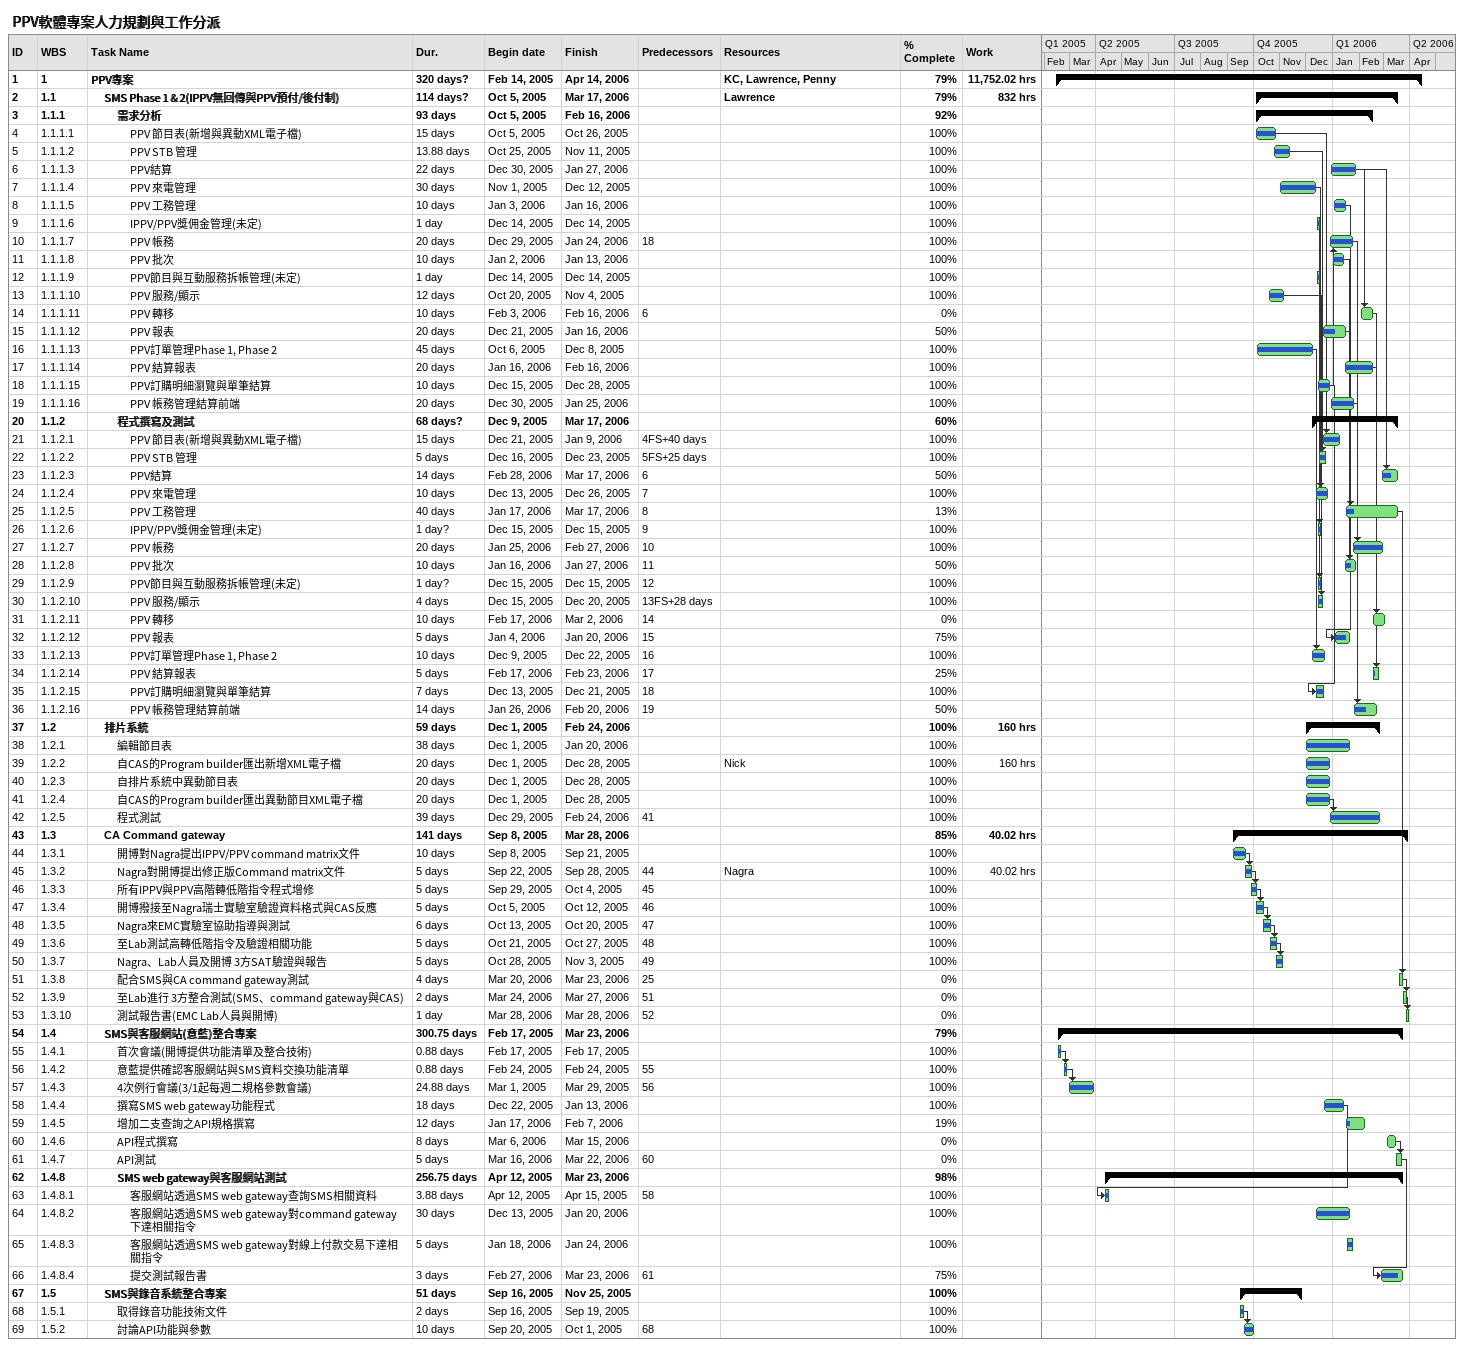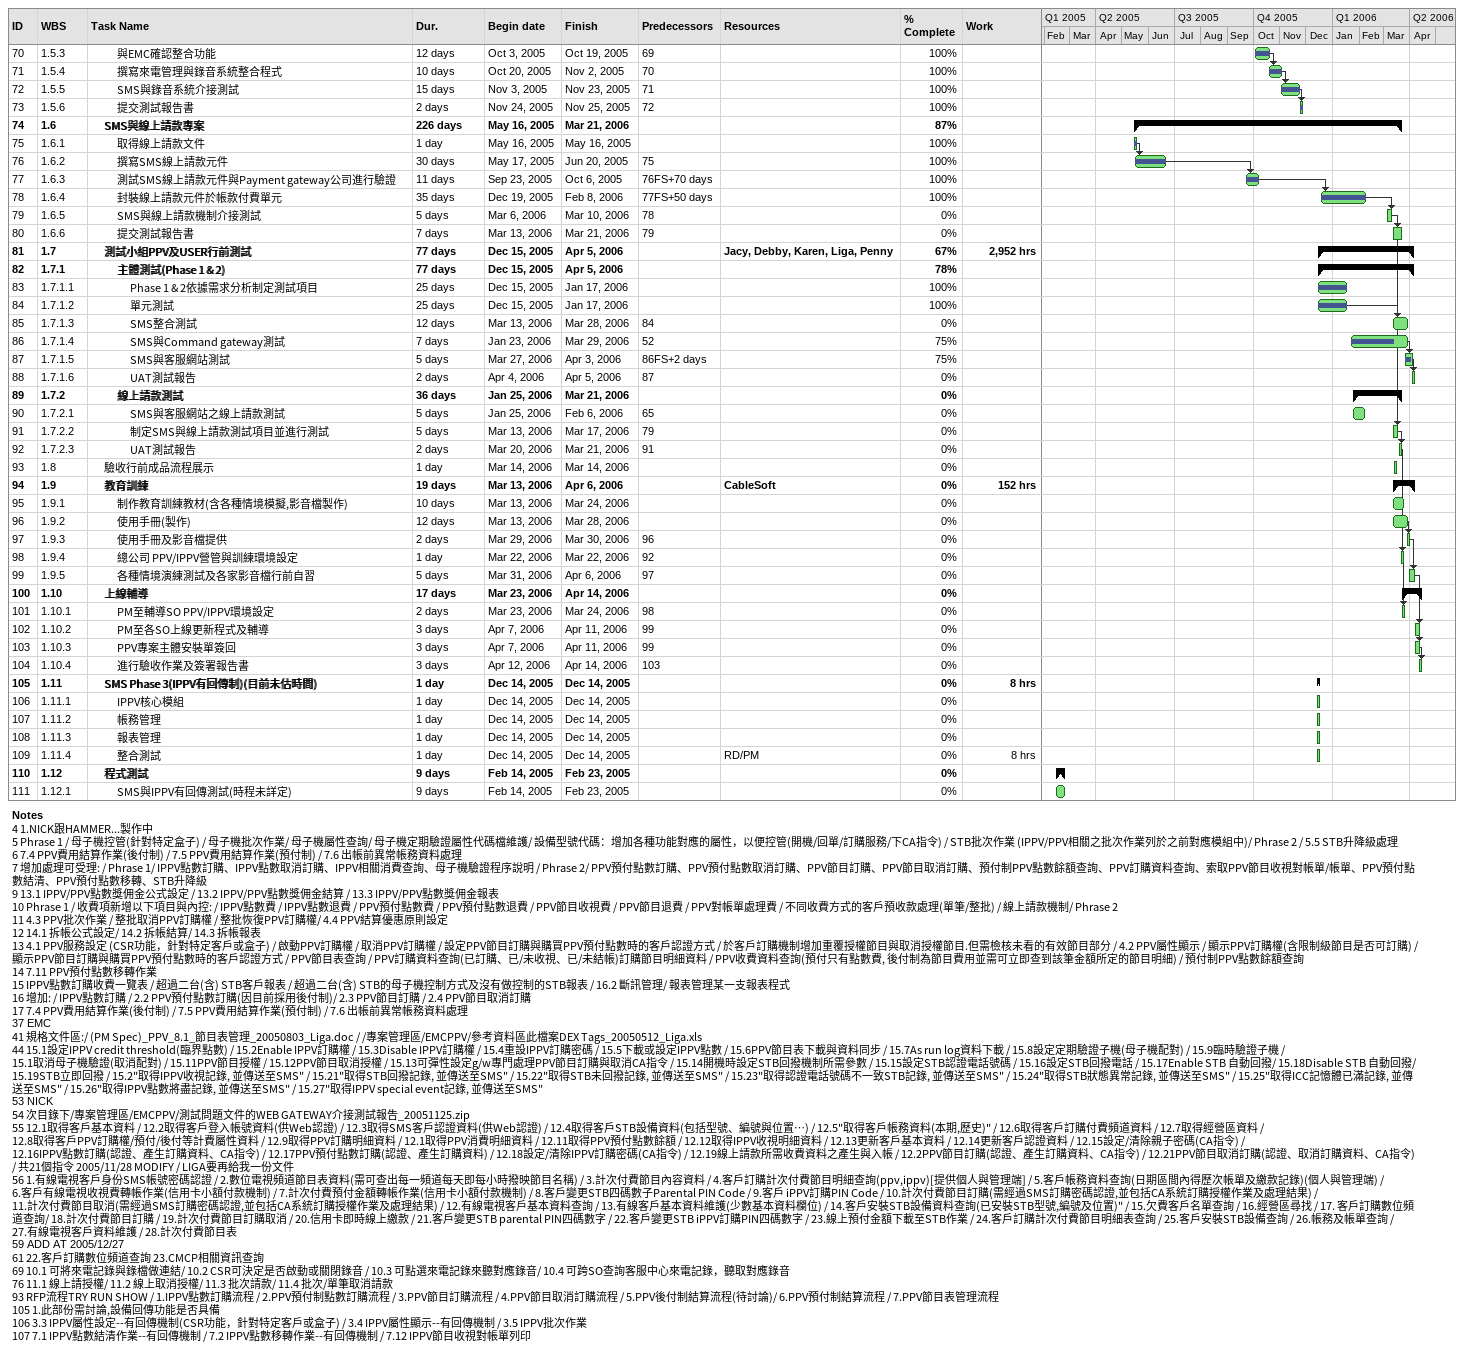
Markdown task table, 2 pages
PPV軟體專案人力規劃與工作分派

| ID | WBS | Task | Duration | Start | Finish | Predecessors | Resources | % complete | Work (h) |
|---|---|---|---|---|---|---|---|---|---|
| 1 | 1 | **PPV專案** | 320d? | 2005-02-14 | 2006-04-14 |  | KC, Lawrence, Penny | 79 | 11752.02 |
| 2 | 1.1 | **SMS Phase 1 & 2(IPPV無回傳與PPV預付/後付制)** | 114d? | 2005-10-05 | 2006-03-17 |  | Lawrence | 79 | 832 |
| 3 | 1.1.1 | **需求分析** | 93d | 2005-10-05 | 2006-02-16 |  |  | 92 |  |
| 4 | 1.1.1.1 | PPV 節目表(新增與異動XML電子檔) | 15d | 2005-10-05 | 2005-10-26 |  |  | 100 |  |
| 5 | 1.1.1.2 | PPV STB 管理 | 13.88d | 2005-10-25 | 2005-11-11 |  |  | 100 |  |
| 6 | 1.1.1.3 | PPV結算 | 22d | 2005-12-30 | 2006-01-27 |  |  | 100 |  |
| 7 | 1.1.1.4 | PPV 來電管理 | 30d | 2005-11-01 | 2005-12-12 |  |  | 100 |  |
| 8 | 1.1.1.5 | PPV 工務管理 | 10d | 2006-01-03 | 2006-01-16 |  |  | 100 |  |
| 9 | 1.1.1.6 | IPPV/PPV獎佣金管理(未定) | 1d | 2005-12-14 | 2005-12-14 |  |  | 100 |  |
| 10 | 1.1.1.7 | PPV 帳務 | 20d | 2005-12-29 | 2006-01-24 | 18 |  | 100 |  |
| 11 | 1.1.1.8 | PPV 批次 | 10d | 2006-01-02 | 2006-01-13 |  |  | 100 |  |
| 12 | 1.1.1.9 | PPV節目與互動服務拆帳管理(未定) | 1d | 2005-12-14 | 2005-12-14 |  |  | 100 |  |
| 13 | 1.1.1.10 | PPV 服務/顯示 | 12d | 2005-10-20 | 2005-11-04 |  |  | 100 |  |
| 14 | 1.1.1.11 | PPV 轉移 | 10d | 2006-02-03 | 2006-02-16 | 6 |  | 0 |  |
| 15 | 1.1.1.12 | PPV 報表 | 20d | 2005-12-21 | 2006-01-16 |  |  | 50 |  |
| 16 | 1.1.1.13 | PPV訂單管理Phase 1, Phase 2 | 45d | 2005-10-06 | 2005-12-08 |  |  | 100 |  |
| 17 | 1.1.1.14 | PPV 結算報表 | 20d | 2006-01-16 | 2006-02-16 |  |  | 100 |  |
| 18 | 1.1.1.15 | PPV訂購明細瀏覽與單筆結算 | 10d | 2005-12-15 | 2005-12-28 |  |  | 100 |  |
| 19 | 1.1.1.16 | PPV 帳務管理結算前端 | 20d | 2005-12-30 | 2006-01-25 |  |  | 100 |  |
| 20 | 1.1.2 | **程式撰寫及測試** | 68d? | 2005-12-09 | 2006-03-17 |  |  | 60 |  |
| 21 | 1.1.2.1 | PPV 節目表(新增與異動XML電子檔) | 15d | 2005-12-21 | 2006-01-09 | 4FS+40d |  | 100 |  |
| 22 | 1.1.2.2 | PPV STB 管理 | 5d | 2005-12-16 | 2005-12-23 | 5FS+25d |  | 100 |  |
| 23 | 1.1.2.3 | PPV結算 | 14d | 2006-02-28 | 2006-03-17 | 6 |  | 50 |  |
| 24 | 1.1.2.4 | PPV 來電管理 | 10d | 2005-12-13 | 2005-12-26 | 7 |  | 100 |  |
| 25 | 1.1.2.5 | PPV 工務管理 | 40d | 2006-01-17 | 2006-03-17 | 8 |  | 13 |  |
| 26 | 1.1.2.6 | IPPV/PPV獎佣金管理(未定) | 1d? | 2005-12-15 | 2005-12-15 | 9 |  | 100 |  |
| 27 | 1.1.2.7 | PPV 帳務 | 20d | 2006-01-25 | 2006-02-27 | 10 |  | 100 |  |
| 28 | 1.1.2.8 | PPV 批次 | 10d | 2006-01-16 | 2006-01-27 | 11 |  | 50 |  |
| 29 | 1.1.2.9 | PPV節目與互動服務拆帳管理(未定) | 1d? | 2005-12-15 | 2005-12-15 | 12 |  | 100 |  |
| 30 | 1.1.2.10 | PPV 服務/顯示 | 4d | 2005-12-15 | 2005-12-20 | 13FS+28d |  | 100 |  |
| 31 | 1.1.2.11 | PPV 轉移 | 10d | 2006-02-17 | 2006-03-02 | 14 |  | 0 |  |
| 32 | 1.1.2.12 | PPV 報表 | 5d | 2006-01-04 | 2006-01-20 | 15 |  | 75 |  |
| 33 | 1.1.2.13 | PPV訂單管理Phase 1, Phase 2 | 10d | 2005-12-09 | 2005-12-22 | 16 |  | 100 |  |
| 34 | 1.1.2.14 | PPV 結算報表 | 5d | 2006-02-17 | 2006-02-23 | 17 |  | 25 |  |
| 35 | 1.1.2.15 | PPV訂購明細瀏覽與單筆結算 | 7d | 2005-12-13 | 2005-12-21 | 18 |  | 100 |  |
| 36 | 1.1.2.16 | PPV 帳務管理結算前端 | 14d | 2006-01-26 | 2006-02-20 | 19 |  | 50 |  |
| 37 | 1.2 | **排片系統** | 59d | 2005-12-01 | 2006-02-24 |  |  | 100 | 160 |
| 38 | 1.2.1 | 編輯節目表 | 38d | 2005-12-01 | 2006-01-20 |  |  | 100 |  |
| 39 | 1.2.2 | 自CAS的Program builder匯出新增XML電子檔 | 20d | 2005-12-01 | 2005-12-28 |  | Nick | 100 | 160 |
| 40 | 1.2.3 | 自排片系統中異動節目表 | 20d | 2005-12-01 | 2005-12-28 |  |  | 100 |  |
| 41 | 1.2.4 | 自CAS的Program builder匯出異動節目XML電子檔 | 20d | 2005-12-01 | 2005-12-28 |  |  | 100 |  |
| 42 | 1.2.5 | 程式測試 | 39d | 2005-12-29 | 2006-02-24 | 41 |  | 100 |  |
| 43 | 1.3 | **CA Command gateway** | 141d | 2005-09-08 | 2006-03-28 |  |  | 85 | 40.02 |
| 44 | 1.3.1 | 開博對Nagra提出IPPV/PPV command matrix文件 | 10d | 2005-09-08 | 2005-09-21 |  |  | 100 |  |
| 45 | 1.3.2 | Nagra對開博提出修正版Command matrix文件 | 5d | 2005-09-22 | 2005-09-28 | 44 | Nagra | 100 | 40.02 |
| 46 | 1.3.3 | 所有IPPV與PPV高階轉低階指令程式增修 | 5d | 2005-09-29 | 2005-10-04 | 45 |  | 100 |  |
| 47 | 1.3.4 | 開博撥接至Nagra瑞士實驗室驗證資料格式與CAS反應 | 5d | 2005-10-05 | 2005-10-12 | 46 |  | 100 |  |
| 48 | 1.3.5 | Nagra來EMC實驗室協助指導與測試 | 6d | 2005-10-13 | 2005-10-20 | 47 |  | 100 |  |
| 49 | 1.3.6 | 至Lab測試高轉低階指令及驗證相關功能 | 5d | 2005-10-21 | 2005-10-27 | 48 |  | 100 |  |
| 50 | 1.3.7 | Nagra、Lab人員及開博 3方SAT驗證與報告 | 5d | 2005-10-28 | 2005-11-03 | 49 |  | 100 |  |
| 51 | 1.3.8 | 配合SMS與CA command gateway測試 | 4d | 2006-03-20 | 2006-03-23 | 25 |  | 0 |  |
| 52 | 1.3.9 | 至Lab進行 3方整合測試(SMS、command gateway與CAS) | 2d | 2006-03-24 | 2006-03-27 | 51 |  | 0 |  |
| 53 | 1.3.10 | 測試報告書(EMC Lab人員與開博) | 1d | 2006-03-28 | 2006-03-28 | 52 |  | 0 |  |
| 54 | 1.4 | **SMS與客服網站(意藍)整合專案** | 300.75d | 2005-02-17 | 2006-03-23 |  |  | 79 |  |
| 55 | 1.4.1 | 首次會議(開博提供功能清單及整合技術) | 0.88d | 2005-02-17 | 2005-02-17 |  |  | 100 |  |
| 56 | 1.4.2 | 意藍提供確認客服網站與SMS資料交換功能清單 | 0.88d | 2005-02-24 | 2005-02-24 | 55 |  | 100 |  |
| 57 | 1.4.3 | 4次例行會議(3/1起每週二規格參數會議) | 24.88d | 2005-03-01 | 2005-03-29 | 56 |  | 100 |  |
| 58 | 1.4.4 | 撰寫SMS web gateway功能程式 | 18d | 2005-12-22 | 2006-01-13 |  |  | 100 |  |
| 59 | 1.4.5 | 增加二支查詢之API規格撰寫 | 12d | 2006-01-17 | 2006-02-07 |  |  | 19 |  |
| 60 | 1.4.6 | API程式撰寫 | 8d | 2006-03-06 | 2006-03-15 |  |  | 0 |  |
| 61 | 1.4.7 | API測試 | 5d | 2006-03-16 | 2006-03-22 | 60 |  | 0 |  |
| 62 | 1.4.8 | **SMS web gateway與客服網站測試** | 256.75d | 2005-04-12 | 2006-03-23 |  |  | 98 |  |
| 63 | 1.4.8.1 | 客服網站透過SMS web gateway查詢SMS相關資料 | 3.88d | 2005-04-12 | 2005-04-15 | 58 |  | 100 |  |
| 64 | 1.4.8.2 | 客服網站透過SMS web gateway對command gateway下達相關指令 | 30d | 2005-12-13 | 2006-01-20 |  |  | 100 |  |
| 65 | 1.4.8.3 | 客服網站透過SMS web gateway對線上付款交易下達相關指令 | 5d | 2006-01-18 | 2006-01-24 |  |  | 100 |  |
| 66 | 1.4.8.4 | 提交測試報告書 | 3d | 2006-02-27 | 2006-03-23 | 61 |  | 75 |  |
| 67 | 1.5 | **SMS與錄音系統整合專案** | 51d | 2005-09-16 | 2005-11-25 |  |  | 100 |  |
| 68 | 1.5.1 | 取得錄音功能技術文件 | 2d | 2005-09-16 | 2005-09-19 |  |  | 100 |  |
| 69 | 1.5.2 | 討論API功能與參數 | 10d | 2005-09-20 | 2005-10-01 | 68 |  | 100 |  |
| 70 | 1.5.3 | 與EMC確認整合功能 | 12d | 2005-10-03 | 2005-10-19 | 69 |  | 100 |  |
| 71 | 1.5.4 | 撰寫來電管理與錄音系統整合程式 | 10d | 2005-10-20 | 2005-11-02 | 70 |  | 100 |  |
| 72 | 1.5.5 | SMS與錄音系統介接測試 | 15d | 2005-11-03 | 2005-11-23 | 71 |  | 100 |  |
| 73 | 1.5.6 | 提交測試報告書 | 2d | 2005-11-24 | 2005-11-25 | 72 |  | 100 |  |
| 74 | 1.6 | **SMS與線上請款專案** | 226d | 2005-05-16 | 2006-03-21 |  |  | 87 |  |
| 75 | 1.6.1 | 取得線上請款文件 | 1d | 2005-05-16 | 2005-05-16 |  |  | 100 |  |
| 76 | 1.6.2 | 撰寫SMS線上請款元件 | 30d | 2005-05-17 | 2005-06-20 | 75 |  | 100 |  |
| 77 | 1.6.3 | 測試SMS線上請款元件與Payment gateway公司進行驗證 | 11d | 2005-09-23 | 2005-10-06 | 76FS+70d |  | 100 |  |
| 78 | 1.6.4 | 封裝線上請款元件於帳款付費單元 | 35d | 2005-12-19 | 2006-02-08 | 77FS+50d |  | 100 |  |
| 79 | 1.6.5 | SMS與線上請款機制介接測試 | 5d | 2006-03-06 | 2006-03-10 | 78 |  | 0 |  |
| 80 | 1.6.6 | 提交測試報告書 | 7d | 2006-03-13 | 2006-03-21 | 79 |  | 0 |  |
| 81 | 1.7 | **測試小組PPV及USER行前測試** | 77d | 2005-12-15 | 2006-04-05 |  | Jacy, Debby, Karen, Liga, Penny | 67 | 2952 |
| 82 | 1.7.1 | **主體測試(Phase 1 & 2)** | 77d | 2005-12-15 | 2006-04-05 |  |  | 78 |  |
| 83 | 1.7.1.1 | Phase 1 & 2依據需求分析制定測試項目 | 25d | 2005-12-15 | 2006-01-17 |  |  | 100 |  |
| 84 | 1.7.1.2 | 單元測試 | 25d | 2005-12-15 | 2006-01-17 |  |  | 100 |  |
| 85 | 1.7.1.3 | SMS整合測試 | 12d | 2006-03-13 | 2006-03-28 | 84 |  | 0 |  |
| 86 | 1.7.1.4 | SMS與Command gateway測試 | 7d | 2006-01-23 | 2006-03-29 | 52 |  | 75 |  |
| 87 | 1.7.1.5 | SMS與客服網站測試 | 5d | 2006-03-27 | 2006-04-03 | 86FS+2d |  | 75 |  |
| 88 | 1.7.1.6 | UAT測試報告 | 2d | 2006-04-04 | 2006-04-05 | 87 |  | 0 |  |
| 89 | 1.7.2 | **線上請款測試** | 36d | 2006-01-25 | 2006-03-21 |  |  | 0 |  |
| 90 | 1.7.2.1 | SMS與客服網站之線上請款測試 | 5d | 2006-01-25 | 2006-02-06 | 65 |  | 0 |  |
| 91 | 1.7.2.2 | 制定SMS與線上請款測試項目並進行測試 | 5d | 2006-03-13 | 2006-03-17 | 79 |  | 0 |  |
| 92 | 1.7.2.3 | UAT測試報告 | 2d | 2006-03-20 | 2006-03-21 | 91 |  | 0 |  |
| 93 | 1.8 | 驗收行前成品流程展示 | 1d | 2006-03-14 | 2006-03-14 |  |  | 0 |  |
| 94 | 1.9 | **教育訓練** | 19d | 2006-03-13 | 2006-04-06 |  | CableSoft | 0 | 152 |
| 95 | 1.9.1 | 制作教育訓練教材(含各種情境模擬,影音檔製作) | 10d | 2006-03-13 | 2006-03-24 |  |  | 0 |  |
| 96 | 1.9.2 | 使用手冊(製作) | 12d | 2006-03-13 | 2006-03-28 |  |  | 0 |  |
| 97 | 1.9.3 | 使用手冊及影音檔提供 | 2d | 2006-03-29 | 2006-03-30 | 96 |  | 0 |  |
| 98 | 1.9.4 | 總公司 PPV/IPPV營管與訓練環境設定 | 1d | 2006-03-22 | 2006-03-22 | 92 |  | 0 |  |
| 99 | 1.9.5 | 各種情境演練測試及各家影音檔行前自習 | 5d | 2006-03-31 | 2006-04-06 | 97 |  | 0 |  |
| 100 | 1.10 | **上線輔導** | 17d | 2006-03-23 | 2006-04-14 |  |  | 0 |  |
| 101 | 1.10.1 | PM至輔導SO PPV/IPPV環境設定 | 2d | 2006-03-23 | 2006-03-24 | 98 |  | 0 |  |
| 102 | 1.10.2 | PM至各SO上線更新程式及輔導 | 3d | 2006-04-07 | 2006-04-11 | 99 |  | 0 |  |
| 103 | 1.10.3 | PPV專案主體安裝單簽回 | 3d | 2006-04-07 | 2006-04-11 | 99 |  | 0 |  |
| 104 | 1.10.4 | 進行驗收作業及簽署報告書 | 3d | 2006-04-12 | 2006-04-14 | 103 |  | 0 |  |
| 105 | 1.11 | **SMS Phase 3(IPPV有回傳制)(目前未估時間)** | 1d | 2005-12-14 | 2005-12-14 |  |  | 0 | 8 |
| 106 | 1.11.1 | IPPV核心模組 | 1d | 2005-12-14 | 2005-12-14 |  |  | 0 |  |
| 107 | 1.11.2 | 帳務管理 | 1d | 2005-12-14 | 2005-12-14 |  |  | 0 |  |
| 108 | 1.11.3 | 報表管理 | 1d | 2005-12-14 | 2005-12-14 |  |  | 0 |  |
| 109 | 1.11.4 | 整合測試 | 1d | 2005-12-14 | 2005-12-14 |  | RD/PM | 0 | 8 |
| 110 | 1.12 | **程式測試** | 9d | 2005-02-14 | 2005-02-23 |  |  | 0 |  |
| 111 | 1.12.1 | SMS與IPPV有回傳測試(時程未詳定) | 9d | 2005-02-14 | 2005-02-23 |  |  | 0 |  |

Notes
- 4: 1.NICK跟HAMMER...製作中
- 5: Phrase 1 / 母子機控管(針對特定盒子) / 母子機批次作業 / 母子機屬性查詢 / 母子機定期驗證屬性代碼檔維護 / 設備型號代碼：增加各種功能對應的屬性，以便控管(開機/回單/訂購服務/下CA指令) / STB批次作業 (IPPV/PPV相關之批次作業列於之前對應模組中)/ Phrase 2 / 5.5 STB升降級處理
- 6: 7.4 PPV費用結算作業(後付制) / 7.5 PPV費用結算作業(預付制) / 7.6 出帳前異常帳務資料處理
- 7: 增加處理可受理: / Phrase 1/ IPPV點數訂購、IPPV點數取消訂購、IPPV相關消費查詢、母子機驗證程序說明 / Phrase 2/ PPV預付點數訂購、PPV預付點數取消訂購、PPV節目訂購、PPV節目取消訂購、預付制PPV點數餘額查詢、PPV訂購資料查詢、索取PPV節目收視對帳單/帳單、PPV預付點數結清、PPV預付點數移轉、STB升降級
- 9: 13.1 IPPV/PPV點數獎佣金公式設定 / 13.2 IPPV/PPV點數獎佣金結算 / 13.3 IPPV/PPV點數獎佣金報表
- 10: Phrase 1 / 收費項新增以下項目與內控: / IPPV點數費 / IPPV點數退費 / PPV預付點數費 / PPV預付點數退費 / PPV節目收視費 / PPV節目退費 / PPV對帳單處理費 / 不同收費方式的客戶預收款處理(單筆/整批) / 線上請款機制/ Phrase 2
- 11: 4.3 PPV批次作業 / 整批取消 PPV訂購權 / 整批恢復 PPV訂購權/ 4.4 PPV結算優惠原則設定
- 12: 14.1 拆帳公式設定 / 14.2 拆帳結算 / 14.3 拆帳報表
- 13: 4.1 PPV服務設定 (CSR功能，針對特定客戶或盒子) / 啟動PPV訂購權 / 取消PPV訂購權 / 設定PPV節目訂購與購買PPV預付點數時的客戶認證方式 / 於客戶訂購機制增加重覆授權節目與取消授權節目.但需檢核未看的有效節目部分 / 4.2 PPV屬性顯示 / 顯示PPV訂購權(含限制級節目是否可訂購) / 顯示PPV節目訂購與購買PPV預付點數時的客戶認證方式 / PPV節目表查詢 / PPV訂購資料查詢(已訂購、已/未收視、已/未結帳)訂購節目明細資料 / PPV收費資料查詢(預付只有點數費, 後付制為節目費用並需可立即查到該筆金額所定的節目明細) / 預付制PPV點數餘額查詢
- 14: 7.11 PPV預付點數移轉作業
- 15: IPPV點數訂購收費一覽表 / 超過二台(含) STB客戶報表 / 超過二台(含) STB的母子機控制方式及沒有做控制的STB報表 / 16.2 斷訊管理 / 報表管理某一支報表程式
- 16: 增加: / IPPV點數訂購 / 2.2 PPV預付點數訂購(因目前採用後付制)/ 2.3 PPV節目訂購 / 2.4 PPV節目取消訂購
- 17: 7.4 PPV費用結算作業(後付制) / 7.5 PPV費用結算作業(預付制) / 7.6 出帳前異常帳務資料處理
- 37: EMC
- 41: 規格文件區:/ (PM Spec)_PPV_8.1_節目表管理_20050803_Liga.doc / /專案管理區/EMCPPV/參考資料區此檔案DEX Tags_20050512_Liga.xls
- 44: 15.1設定IPPV credit threshold(臨界點數) / 15.2Enable IPPV訂購權 / 15.3Disable IPPV訂購權 / 15.4重設IPPV訂購密碼 / 15.5下載或設定IPPV點數 / 15.6PPV節目表下載與資料同步 / 15.7As run log資料下載 / 15.8設定定期驗證子機(母子機配對) / 15.9臨時驗證子機 / 15.1取消母子機驗證(取消配對) / 15.11PPV節目授權 / 15.12PPV節目取消授權 / 15.13可彈性設定g/w專門處理PPV節目訂購與取消CA指令 / 15.14開機時設定STB回撥機制所需參數 / 15.15設定STB認證電話號碼 / 15.16設定STB回撥電話 / 15.17Enable STB 自動回撥 / 15.18Disable STB 自動回撥 / 15.19STB立即回撥 / 15.2"取得IPPV收視記錄, 並傳送至SMS" / 15.21"取得STB回撥記錄, 並傳送至SMS" / 15.22"取得STB未回撥記錄, 並傳送至SMS" / 15.23"取得認證電話號碼不一致STB記錄, 並傳送至SMS" / 15.24"取得STB狀態異常記錄, 並傳送至SMS" / 15.25"取得ICC記憶體已滿記錄, 並傳送至SMS" / 15.26"取得IPPV點數將盡記錄, 並傳送至SMS" / 15.27"取得IPPV special event記錄, 並傳送至SMS"
- 53: NICK
- 54: 次目錄下/專案管理區/EMCPPV/測試問題文件的WEB GATEWAY介接測試報告_20051125.zip
- 55: 12.1取得客戶基本資料 / 12.2取得客戶登入帳號資料(供Web認證) / 12.3取得SMS客戶認證資料(供Web認證) / 12.4取得客戶STB設備資料(包括型號、編號與位置…) / 12.5"取得客戶帳務資料(本期,歷史)" / 12.6取得客戶訂購付費頻道資料 / 12.7取得經營區資料 / 12.8取得客戶PPV訂購權/預付/後付等計費屬性資料 / 12.9取得PPV訂購明細資料 / 12.1取得PPV消費明細資料 / 12.11取得PPV預付點數餘額 / 12.12取得IPPV收視明細資料 / 12.13更新客戶基本資料 / 12.14更新客戶認證資料 / 12.15設定/清除親子密碼(CA指令) / 12.16IPPV點數訂購(認證、產生訂購資料、CA指令) / 12.17PPV預付點數訂購(認證、產生訂購資料) / 12.18設定/清除IPPV訂購密碼(CA指令) / 12.19線上請款所需收費資料之產生與入帳 / 12.2PPV節目訂購(認證、產生訂購資料、CA指令) / 12.21PPV節目取消訂購(認證、取消訂購資料、CA指令) / 共21個指令 2005/11/28 MODIFY / LIGA要再給我一份文件
- 56: 1.有線電視客戶身份SMS帳號密碼認證 / 2.數位電視頻道節目表資料(需可查出每一頻道每天即每小時撥映節目名稱) / 3.計次付費節目內容資料 / 4.客戶訂購計次付費節目明細查詢(ppv,ippv)[提供個人與管理端] / 5.客戶帳務資料查詢(日期區間內得歷次帳單及繳款記錄)(個人與管理端) / 6.客戶有線電視收視費轉帳作業(信用卡小額付款機制) / 7.計次付費預付金額轉帳作業(信用卡小額付款機制) / 8.客戶變更STB四碼數子Parental PIN Code / 9.客戶 iPPV訂購PIN Code / 10.計次付費節目訂購(需經過SMS訂購密碼認證,並包括CA系統訂購授權作業及處理結果) / 11.計次付費節目取消(需經過SMS訂購密碼認證,並包括CA系統訂購授權作業及處理結果) / 12.有線電視客戶基本資料查詢 / 13.有線客戶基本資料維護(少數基本資料欄位) / 14.客戶安裝STB設備資料查詢(已安裝STB型號,編號及位置)" / 15.欠費客戶名單查詢 / 16.經營區尋找 / 17. 客戶訂購數位頻道查詢 / 18.計次付費節目訂購 / 19.計次付費節目訂購取消 / 20.信用卡即時線上繳款 / 21.客戶變更STB parental PIN四碼數字 / 22.客戶變更STB iPPV訂購PIN四碼數字 / 23.線上預付金額下載至STB作業 / 24.客戶訂購計次付費節目明細表查詢 / 25.客戶安裝STB設備查詢 / 26.帳務及帳單查詢 / 27.有線電視客戶資料維護 / 28.計次付費節目表
- 59: ADD AT 2005/12/27
- 61: 22.客戶訂購數位頻道查詢 23.CMCP相關資訊查詢
- 69: 10.1 可將來電記錄與錄檔做連結 / 10.2 CSR可決定是否啟動或關閉錄音 / 10.3 可點選來電記錄來聽對應錄音 / 10.4 可跨SO查詢客服中心來電記錄，聽取對應錄音
- 76: 11.1 線上請授權 / 11.2 線上取消授權 / 11.3 批次請款 / 11.4 批次/單筆取消請款
- 93: RFP流程TRY RUN SHOW / 1.IPPV點數訂購流程 / 2.PPV預付制點數訂購流程 / 3.PPV節目訂購流程 / 4.PPV節目取消訂購流程 / 5.PPV後付制結算流程(待討論)/ 6.PPV預付制結算流程 / 7.PPV節目表管理流程
- 105: 1.此部份需討論,設備回傳功能是否具備
- 106: 3.3 IPPV屬性設定--有回傳機制(CSR功能，針對特定客戶或盒子) / 3.4 IPPV屬性顯示--有回傳機制 / 3.5 IPPV批次作業
- 107: 7.1 IPPV點數結清作業--有回傳機制 / 7.2 IPPV點數移轉作業--有回傳機制 / 7.12 IPPV節目收視對帳單列印
